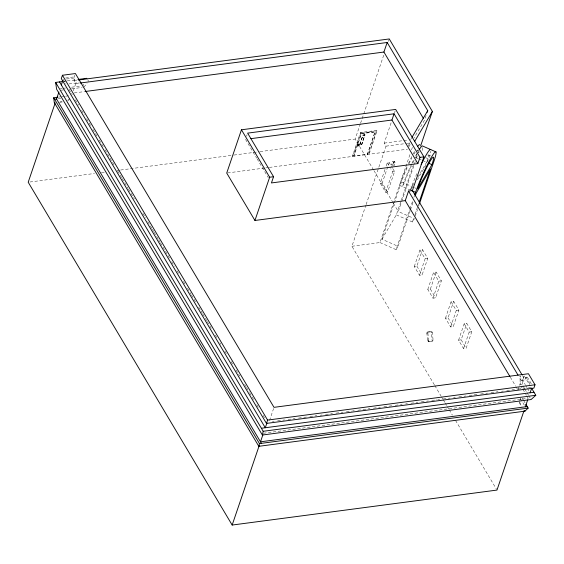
<?xml version="1.0" encoding="UTF-8"?>
<svg xmlns="http://www.w3.org/2000/svg" width="564" height="564" viewBox="0 0 564 564"><rect width="100%" height="100%" fill="white"/><g stroke="black" fill="none" stroke-linecap="round" stroke-linejoin="round"><path stroke-width="0.42" stroke-dasharray="2.82 2.11" d="M358.45 145.167L358.655 145.279M358.584 145.399C359.818 142.939 355.933 144.652 358.725 145.223M524.379 388.279L522.151 384.528L523.709 376.075M73.313 90.783L75.752 83.62L73.954 80.596L74.878 77.888L74.279 76.873L74.843 75.209M246.567 136.248L247.095 134.69M373.594 170.004L355.172 139.054L360.283 124.038M360.572 123.206L384.14 53.968M388.399 41.454L389.252 38.951M360.481 132.54L360.777 133.048L352.831 156.397L352.528 155.89L360.481 132.54L376.696 130.397L376.999 130.904L369.046 154.254L368.75 153.753L376.696 130.397M354.129 156.228L353.825 155.72L361.418 133.428L375.187 131.884L367.601 154.176L353.981 155.974L361.418 133.428M359.719 144.574L362.969 135.022L364.915 134.761L361.813 144.567L359.719 144.574L363.019 135.099L364.964 134.838L361.707 144.391L359.762 144.652L361.665 144.313L364.915 134.761M359.867 144.821L362.969 135.022M269.536 420.469L273.73 408.16M367.749 154.423L367.446 153.923L375.039 131.631M366.121 204.549L386.002 146.161L384.197 143.129L391.472 121.761M394.553 112.722L395.11 111.073M434.365 384.824L351.922 246.264L365.839 205.388M392.784 168.565L394.574 171.569L387.616 192L385.67 192.261L380.305 183.244L385.036 169.348M386.15 166.077L387.264 162.806L389.209 162.552L392.34 167.811M387.616 192L382.251 182.983L389.209 162.552M392.755 161.396L393.545 162.721L392.41 166.035L391.627 164.716L392.755 161.396L394.377 161.184L395.167 162.51L394.032 165.823L393.249 164.498L394.377 161.184M385.67 192.261L392.629 171.83L390.838 168.819M408.47 146.005L409.556 142.826M351.922 246.264L379.974 242.555L410.416 153.147M411.53 149.855L412.376 147.387M410.19 210.668L398.05 246.32L381.948 239.214L401.462 181.897A21.502 2.193 -66.2 0 1 407.293 167.388M426.109 115.465L424.481 120.238L413.962 138.053M381.948 239.214L396.323 214.87L401.131 200.749M401.413 199.917L413.856 163.37M396.323 214.87L412.425 221.976L414.399 218.635L398.297 211.528L401.406 202.391M401.688 201.559L414.131 165.012M414.413 164.18L415.266 161.692M416.394 158.364L417.24 155.875M411.234 189.469L413.067 185.161M379.974 242.555L396.076 249.662L409.654 209.794M409.936 208.962L412.763 200.657M413.891 197.329L414.462 195.673M410.472 209.836L413.292 201.545M412.425 221.976L413.835 217.831M414.97 214.51L417.79 206.22M418.072 205.395L418.636 203.731M415.245 216.146L417.508 209.498M418.643 206.177L419.207 204.513M414.286 266.525L419.912 250.007L422.506 249.662L427.724 258.432L422.098 274.95L419.503 275.288L414.286 266.525L416.881 266.18L422.506 249.662M419.503 275.288L425.129 258.77L419.912 250.007M427.787 289.417L433.568 272.433L436.162 272.088L441.372 280.858L435.591 297.834L432.997 298.18L427.787 289.417L430.381 289.071L436.162 272.088M432.997 298.18L438.778 281.196L433.568 272.433M445.447 318.195L451.073 301.677L453.667 301.338L458.884 310.101L453.259 326.619L450.664 326.965L445.447 318.195L448.042 317.856L453.667 301.338M450.664 326.965L456.283 310.447L451.073 301.677M458.574 340.17L464.179 323.715L466.773 323.376L471.765 331.759L466.16 348.214L463.566 348.559L458.574 340.17L461.176 339.824L466.773 323.376M463.566 348.559L469.17 332.104L464.179 323.715M517.949 390.013L521.206 380.46L518.958 376.681M521.206 380.46L525.098 379.946L526.015 377.231L527.312 377.062L527.883 375.398M67.828 100.702L68.406 99.25M519.677 401.11L520.833 398.198M82.978 85.707L83.754 84.226M410.641 139.639L411.516 138.152M408.703 146.964L411.332 142.509M417.861 177.047L426.574 162.291L425.122 166.535L417.282 179.817M406.919 166.747A27.403 2.792 -66.2 0 0 399.488 185.239L410.388 190.054L412.362 186.712L401.462 181.897M422.626 160.55L426.736 162.369L428.71 159.027A27.403 2.792 -66.2 0 0 430.84 151.244M396.076 249.662L398.05 246.32M68.568 100.526L69.88 98.488M83.881 87.216L87.06 83.296M65.628 78.015L74.279 76.873M66.538 78.988L74.878 77.888M63.788 81.35L66.355 81.012M67.208 80.899L77.451 79.545M73.954 80.596L77.444 80.13M69.005 83.923L79.256 82.57M75.752 83.62L79.242 83.162M60.292 88.703L62.04 88.47M62.914 88.358L65.53 88.012M71.635 87.201L81.237 85.932M61.194 90.212L64.684 89.754M71.663 88.83L82.132 87.448M74.251 92.94L84.713 91.558M58.79 97.078L61.349 96.74M62.195 96.627L64.747 96.289M65.6 96.176L69.858 95.619M58.205 98.785L60.715 98.453M60.193 101.71L61.892 101.485M59.516 102.345L62.956 101.887M360.777 133.048L376.999 130.904M361.566 133.682L375.187 131.884M363.117 135.268L365.063 135.015M29.941 182.01L94.47 173.486M101.442 172.563L104.932 172.105M117.136 170.49L119.751 170.145M120.625 170.032L233.101 155.178M233.975 155.058L259.264 151.723M260.131 151.603L355.172 139.054M384.197 143.129L402.964 140.655M403.817 140.542L408.082 139.978M386.002 146.161L406.404 143.46M407.25 143.348L409.802 143.016M352.528 155.89L353.825 155.72M367.446 153.923L368.75 153.753M227.595 172.936L264.988 168.001M265.863 167.882L268.471 167.536M269.338 167.423L407.391 149.192M393.545 162.721L395.167 162.51M391.627 164.716L393.249 164.498M392.629 171.83L394.574 171.569M380.305 183.244L382.251 182.983M425.129 258.77L427.724 258.432M438.778 281.196L441.372 280.858M456.283 310.447L458.884 310.101M427.202 332.041L431.869 331.702A0.966 0.444 82.5 0 1 432.236 332.316L433.152 340.261A1.142 0.522 82.5 0 1 432.821 341.227L431.798 341.361A1.142 0.522 82.5 0 0 432.13 340.402L431.213 332.45A0.966 0.444 82.5 0 0 430.847 331.843L427.202 332.041A1.375 0.634 82.5 0 0 426.835 333.105L427.653 340.79A1.015 0.465 82.5 0 0 428.196 341.706L432.821 341.227M430.847 331.843L431.869 331.702M431.213 332.45L432.236 332.316M426.835 333.105L427.857 332.971A1.375 0.634 82.5 0 1 428.224 331.907M469.17 332.104L471.765 331.759M427.653 340.79L428.675 340.656A1.015 0.465 82.5 0 0 429.218 341.572L428.196 341.706M432.13 340.402L433.152 340.261M522.151 384.528L520.205 384.782L519.973 375.751L525.26 384.634M272.391 421.548L274.132 421.315M277.615 420.857L281.972 420.279M282.846 420.166L284.587 419.933M288.07 419.475L292.427 418.904M293.294 418.784L295.042 418.558M298.525 418.093L302.882 417.522M303.749 417.402L306.365 417.057M309.847 416.599L314.204 416.028M315.079 415.908L316.82 415.682M320.303 415.217L322.044 414.991M325.527 414.526L329.884 413.955M330.758 413.842L332.499 413.609M335.982 413.151L340.339 412.573M341.206 412.46L342.954 412.228M346.437 411.769L351.661 411.078M352.535 410.966L354.277 410.733M357.759 410.275L362.116 409.697M362.99 409.584L367.34 409.006M368.214 408.893L369.956 408.66M373.439 408.202L377.795 407.624M378.67 407.511L380.411 407.279M383.894 406.82L388.251 406.242M389.118 406.129L391.733 405.784M395.216 405.326L399.573 404.748M400.447 404.635L402.188 404.402M405.671 403.944L407.412 403.711M410.895 403.253L415.252 402.682M416.126 402.562L417.868 402.336M421.35 401.871L425.707 401.3M426.581 401.18L428.323 400.955M431.805 400.489L437.029 399.805M437.904 399.686L439.645 399.46M443.128 398.995L447.485 398.424M448.359 398.304L450.1 398.078M453.583 397.613L455.324 397.387M458.807 396.929L463.164 396.351M464.038 396.238L465.779 396.006M469.262 395.547L477.102 394.511M480.591 394.053L484.941 393.475M485.815 393.362L487.557 393.129M491.04 392.671L495.396 392.093M496.271 391.98L498.012 391.747M501.495 391.289L503.236 391.056M506.719 390.598L511.076 390.02M511.95 389.907L514.558 389.562M518.048 389.104L522.405 388.526L521.094 386.284M523.272 388.413L525.014 388.18M528.496 387.722L531.112 387.376M263.416 433.258L528.235 398.283L526.896 396.034M417.459 150.172L418.883 150.799M428.358 154.987L430.586 155.967M425.489 157.603L428.71 159.027M417.973 158.498L415.837 157.553A21.502 2.193 -66.2 0 0 416.958 153.958M418.685 158.815L421.844 160.204M414.589 187.699L416.077 188.355M357.682 144.645L358.612 144.067M358.894 144.906L358.281 145.293M527.312 377.062L531.577 384.225M526.015 377.231L531.133 385.832M524.308 375.976L530.033 385.6M522.405 375.42L525.098 379.946M525.704 385.374L527.023 387.595M527.467 388.335L529.666 392.036M524.83 389.026L526.614 392.029M527.058 392.784L528.397 395.033M528.849 395.787L530.188 398.036M522.877 389.28L526.452 395.279M387.264 162.806L390.394 168.072M510.321 377.182L515.707 386.234M516.159 386.989L517.505 389.259M522.313 398.262L523.209 399.777M523.66 400.532L525.014 402.802M520.368 398.515L524.414 405.333M519.388 401.836L522.01 406.249M519.176 402.654L521.362 406.334M359.374 144.99A0.74 0.444 -30.8 0 1 358.542 145.857A0.74 0.444 -30.8 0 1 358.253 145.138L358.239 145.181A0.74 0.444 -30.8 0 1 359.374 144.99L359.451 145.117A0.74 0.444 -30.8 0 1 358.619 145.984A0.74 0.444 -30.8 0 1 358.323 145.265A0.74 0.444 -30.8 0 1 359.451 145.117M374.038 170.758L392.904 202.469M393.355 203.223L398.297 211.528M461.176 339.824L466.16 348.214M448.042 317.856L453.259 326.619M416.881 266.18L422.098 274.95M430.381 289.071L435.591 297.834M434.816 385.579L441.118 396.182M441.57 396.936L442.923 399.213M443.374 399.968L444.728 402.238M445.179 402.999L446.977 406.024M447.428 406.785L448.782 409.055M449.233 409.809L452.384 415.111M455.536 420.413L496.531 489.312M245.509 139.371L256.683 158.153M257.128 158.907L268.302 177.688M87.744 79.82L88.647 81.329M63.203 79.425L65.903 83.965M69.055 89.267L72.206 94.562M75.357 99.856L78.509 105.158M81.66 110.452L84.36 114.993M86.616 118.778L90.663 125.589M92.919 129.375L96.966 136.185M99.222 139.971L103.275 146.781M105.073 149.805L109.578 157.37M110.029 158.131L114.527 165.696M117.679 170.998L121.732 177.808M122.184 178.562L128.035 188.397M128.486 189.159L134.338 198.993M142.896 213.375L145.597 217.916M147.846 221.694L151.899 228.512M152.35 229.266L153.697 231.536M154.148 232.29L158.202 239.101M158.653 239.862L160.007 242.132M160.451 242.887L169.461 258.023M171.71 261.809L174.41 266.349M177.11 270.889L179.366 274.668M183.42 281.478L185.669 285.264M187.467 288.289L191.069 294.345M191.52 295.106L195.574 301.916M198.725 307.211L200.523 310.235M200.974 310.997L202.328 313.267M202.779 314.021L206.833 320.831M207.277 321.586L211.782 329.157M215.385 335.213L216.738 337.483M219.889 342.778L220.785 344.294M224.839 351.104L227.095 354.883M231.141 361.7L233.397 365.479M236.097 370.019L239.7 376.075M244.649 384.401L246.003 386.671M246.454 387.426L249.154 391.966M249.605 392.727L254.103 400.292M256.81 404.832L259.059 408.618M263.113 415.428L264.46 417.698M427.857 332.971L428.675 340.656M418.833 151.018A27.403 2.792 -66.2 0 1 418.354 152.555M408.399 163.518A27.403 2.792 -66.2 0 1 412.763 154.684M413.151 153.951A27.403 2.792 -66.2 0 1 414.66 151.208M427.709 155.044A21.502 2.193 -66.2 0 1 426.736 162.369M412.601 186.028A21.502 2.193 -66.2 0 1 413.969 182.292M416.803 150.235A21.502 2.193 -66.2 0 1 417.508 151.441M408.956 163.786A21.502 2.193 -66.2 0 1 411.875 157.927M413.92 154.247A21.502 2.193 -66.2 0 1 415.224 152.167M411.473 165.76A21.502 2.193 -66.2 0 0 404.31 183.159L402.336 186.501A27.403 2.792 -66.2 0 1 411.621 163.983M412.855 162.883A21.502 2.193 -66.2 0 1 414.73 159.182M415.576 157.603A21.502 2.193 -66.2 0 1 416.768 155.502M418.453 152.879A21.502 2.193 -66.2 0 1 419.313 151.808M422.788 147.69A27.403 2.792 -66.2 0 1 422.084 150.898M411.995 163.193A27.403 2.792 -66.2 0 1 413.835 159.422M415.619 155.946A27.403 2.792 -66.2 0 1 417.515 152.47M410.388 190.054A27.403 2.792 -66.2 0 1 417.501 172.281M428.52 341.1C427.061 341.065 429.31 342.094 428.534 341.142"/><path stroke-width="0.85" d="M531.796 388.561L535.8 395.286L531.076 399.538L262.366 435.027L263.198 431.291L55.632 82.429L62.935 81.463M525.916 404.317L528.165 408.103L524.936 411.17L258.82 446.314L259.454 443.593L53.686 97.755L57.944 97.191M62.435 75.259L61.3 78.586L266.469 423.416L533.882 388.102L535.017 384.775L528.447 373.735L274.005 407.342L75.407 73.546L62.435 75.259L267.597 420.088L266.469 423.416M54.927 103.741L28.2 182.235L232.164 525.049L496.983 490.074L523.991 410.747M261.4 443.332L56.534 99.01L58.917 92.002M61.321 84.938L62.928 80.215M241.448 129.798L226.721 173.049L254.942 220.475L405.269 200.622L408.526 191.069L412.418 190.554L423.888 156.855L395.667 109.43L241.448 129.798L269.662 177.223L254.942 220.475M273.554 176.715L271.432 182.947L417.875 163.609L419.997 157.37L394.067 113.794L247.631 133.132L273.554 176.715L269.662 177.223M423.592 118.743L383.908 52.043L387.165 42.49L80.116 83.042M232.164 525.049L259.172 445.722L259.468 446.23M262.88 434.816L260.498 441.816L527.262 406.588M266.899 423.028L265.284 427.752L59.523 81.914M417.875 163.609L391.945 120.026L394.067 113.794M427.195 112.278L427.738 110.685L387.165 42.49M420.61 145.984L432.376 111.425L389.252 38.951L78.318 80.017M414.744 194.841L415.59 192.345A27.403 2.792 -66.2 0 1 431.467 157.109A27.403 2.792 -66.2 0 1 433.913 161.325L419.489 203.682M415.273 195.743L416.119 193.255L430.494 168.904L419.2 202.074M525.317 406.841L527.707 399.834M530.104 392.777L531.718 388.046M411.953 137.412L427.738 110.685M414.498 141.698L432.376 111.425M431.939 164.66L417.564 189.011A21.502 2.193 -66.2 0 1 430.022 161.353A21.502 2.193 -66.2 0 1 431.939 164.66L428.964 163.348M78.304 79.432L86.849 78.304M85.587 91.446L383.908 52.043M54.588 99.264L56.534 99.01M54.553 103L55.201 102.916M250.733 138.681L391.945 120.026M419.997 157.37L423.888 156.855M267.597 420.088L535.017 384.775M261.393 428.266L534.002 392.262M263.198 431.291L535.8 395.286M259.454 443.593L528.165 408.103M435.979 151.913L422.725 146.069A27.403 2.792 -66.2 0 0 419.137 149.749M411.875 190.71L415.59 192.345M412.418 190.554L521.954 374.658M408.526 191.069L518.062 375.173M405.269 200.622L509.87 376.428M524.64 410.662L524.936 411.17M262.366 435.027L56.604 89.19L55.632 82.429M258.82 446.314L54.257 102.493L53.686 97.755M417.508 146.654A27.403 2.792 -66.2 0 1 419.877 144.807M421.153 164.462A27.403 2.792 -66.2 0 1 430.776 149.622"/></g></svg>
